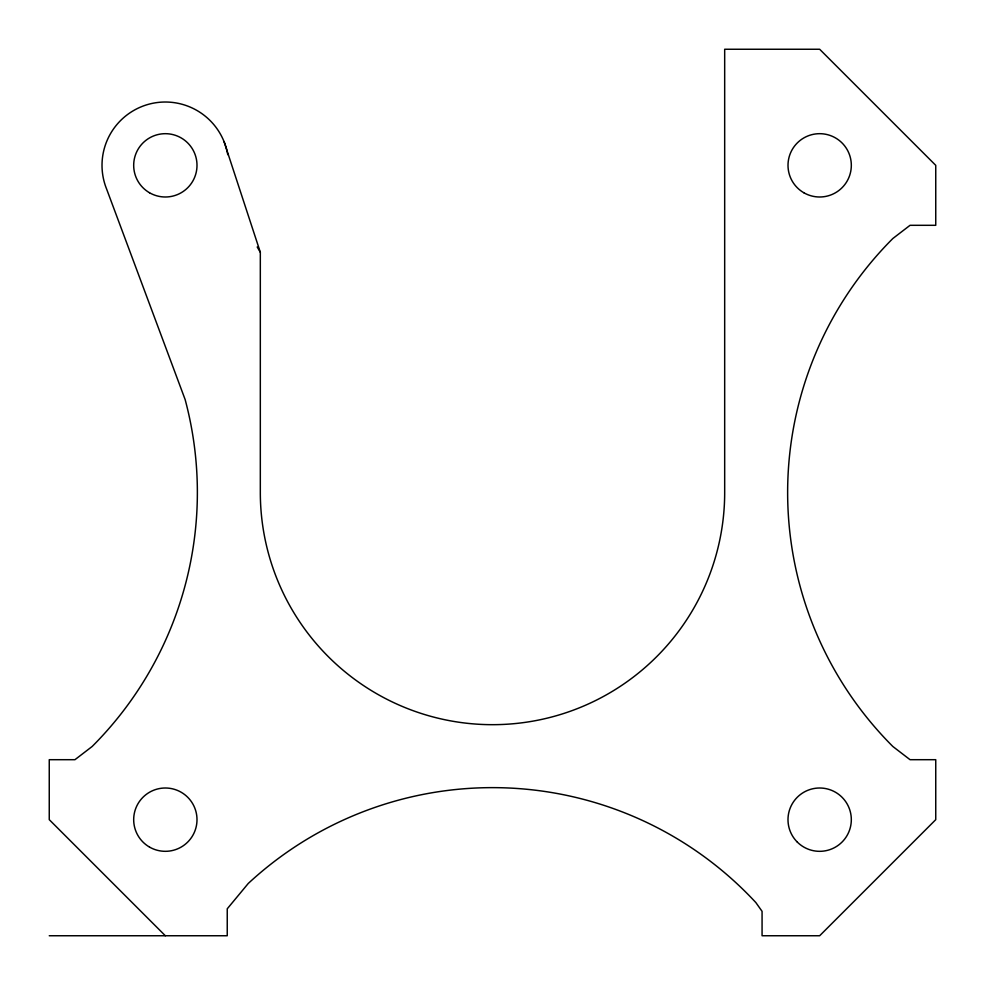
<?xml version="1.0" encoding="UTF-8"?>
<svg xmlns="http://www.w3.org/2000/svg" width="985" height="985" viewBox="0 0 985 985"><rect width="100%" height="100%" fill="white"/><g stroke="black" fill="none" stroke-linecap="round" stroke-linejoin="round"><path stroke-width="1.48" d="M49.25 935.75L227.239 935.75L227.239 908.81L248.257 883.459A359.18 359.18 0 0 1 755.864 902.58L762.07 911.334L762.07 935.75L819.655 935.75L935.75 819.655L935.75 759.694L910.054 759.694L892.841 746.482A359.18 359.18 0 0 1 892.841 238.518L910.054 225.306L935.75 225.306L935.75 165.345L819.655 49.25L724.677 49.25L724.677 492.5A232.177 232.177 0 0 1 492.5 724.677A232.177 232.177 0 0 1 260.323 492.5L260.323 252.283L224.063 141.643M165.345 935.75L49.25 819.655L49.25 759.694L74.946 759.694L92.159 746.482A359.18 359.18 0 0 0 185.131 399.541L106.614 189.034A63.323 63.323 0 0 1 148.058 104.422A63.323 63.323 0 0 1 227.757 154.682M257.196 246.989L260.323 252.283M797.271 842.052A31.655 31.655 0 0 0 850.24 827.856A31.655 31.655 0 0 0 811.468 789.083A31.655 31.655 0 0 0 797.271 842.052M149.511 847.075A31.655 31.655 0 0 0 197 819.655A31.655 31.655 0 0 0 149.511 792.248A31.655 31.655 0 0 0 149.511 847.075M803.834 192.752A31.655 31.655 0 0 0 851.323 165.345A31.655 31.655 0 0 0 803.834 137.925A31.655 31.655 0 0 0 803.834 192.752M149.511 192.752A31.655 31.655 0 0 0 197 165.345A31.655 31.655 0 0 0 149.511 137.925A31.655 31.655 0 0 0 149.511 192.752"/></g></svg>
